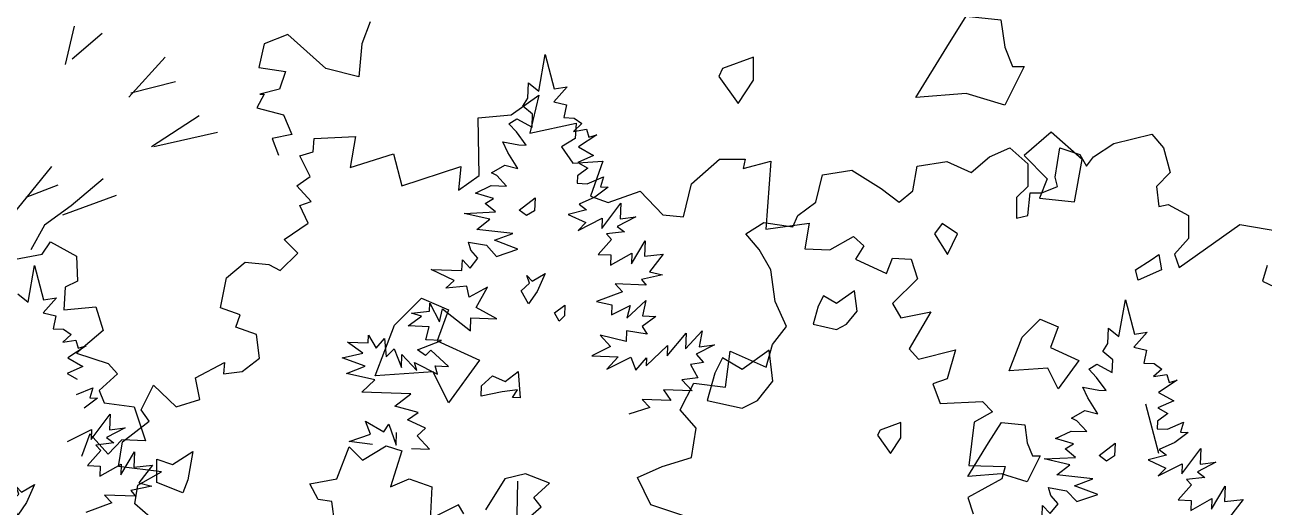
# Model space of a CAD drawing. Header units: inches. Extents: x -11 to 128, y 7 to 56.
# Drawn here: x 48.074 to 48.644, y 22.367 to 22.589 of the extents above; entities that cross this region are included whole.
import ezdxf

# ---------------------------------------------------------------- set-up
doc = ezdxf.new("R2010")
doc.units = ezdxf.units.IN
doc.header["$MEASUREMENT"] = 0
doc.layers.add('CAY', color=94, linetype='Continuous')
doc.layers.add('CAY-3', color=61, linetype='Continuous')
picture_1 = doc.add_image_def('image1.jpg', size_in_pixel=(1680, 1093))

# ---------------------------------------------------------------- blocks, each defined once
blk = doc.blocks.new('A$C76451831')
at = {"layer": 'CAY'}
for p, q in [((5943, 1269.4), (5949.7, 1306.8)), ((5949.7, 1306.8), (5958.9, 1271.5)), ((5931.9, 1262.1), (5932.4, 1277.9)), ((5932.4, 1277.9), (5943, 1269.4)), ((5972.1, 1273.8), (5958.5, 1258.4)), ((5958.9, 1271.5), (5972.1, 1273.8)), ((5926.6, 1254.1), (5931.9, 1262.1)), ((5958.5, 1258.4), (5971.5, 1255.2)), ((5971.5, 1255.2), (5968.8, 1242.2)), ((5936.7, 1245.6), (5926.6, 1254.1)), ((5936.3, 1232.4), (5936.7, 1245.6)), ((5912.4, 1236), (5920.7, 1241.1)), ((5920.2, 1227.6), (5912.4, 1236)), ((5920.7, 1241.1), (5936.3, 1232.4)), ((5968.8, 1242.2), (5979.2, 1241.8)), ((5987.1, 1236.1), (5978.7, 1228.2)), ((5978.7, 1228.2), (5991.9, 1230.5)), ((5979.2, 1241.8), (5987.1, 1236.1)), ((5991.9, 1230.5), (5994.4, 1222.3)), ((5906.3, 1217.6), (5922.5, 1214.3)), ((5911.3, 1206.6), (5906.3, 1217.6)), ((5930.2, 1214.1), (5920.2, 1227.6)), ((6002.6, 1224.7), (5983.6, 1212.2)), ((5994.4, 1222.3), (6002.6, 1224.7)), ((5921.6, 1190.3), (5911.3, 1206.6)), ((5922.5, 1214.3), (5930.2, 1214.1)), ((5983.6, 1212.2), (5999.1, 1203.5)), ((5894.8, 1185.8), (5908.2, 1193.5)), ((5908.2, 1193.5), (5921.6, 1190.3)), ((5999.1, 1203.5), (5983, 1196.4)), ((5983, 1196.4), (5993.3, 1190.6)), ((5900.1, 1182.9), (5894.8, 1185.8)), ((5910.1, 1172.2), (5900.1, 1182.9)), ((5982.6, 1182.8), (5982.3, 1175.1)), ((5993.3, 1190.6), (5982.6, 1182.8)), ((5992.7, 1174.7), (6009.3, 1181.8)), ((6009.3, 1181.8), (6006.2, 1171.5)), ((5878.2, 1165.1), (5894.3, 1172.7)), ((5894.3, 1172.7), (5910.1, 1172.2)), ((5982.3, 1175.1), (5992.7, 1174.7)), ((6013.9, 1171.3), (6000.4, 1160.8)), ((6006.2, 1171.5), (6013.9, 1171.3)), ((5896.6, 1159.5), (5878.2, 1165.1)), ((5888.2, 1154.3), (5896.6, 1159.5)), ((5898.8, 1145.8), (5888.2, 1154.3)), ((6000.4, 1160.8), (5984.3, 1153.7)), ((6007.4, 1128.9), (6026.9, 1154.9)), ((6026.9, 1154.9), (6026.3, 1138.6)), ((5866.6, 1144.2), (5898.8, 1145.8)), ((5893.1, 1138.3), (5866.6, 1144.2)), ((5991.8, 1148), (5973, 1143.2)), ((5973, 1143.2), (5991.3, 1134.9)), ((5984.3, 1153.7), (5991.8, 1148)), ((5879.6, 1127.9), (5893.1, 1138.3)), ((5983.3, 1127), (6007.8, 1139.3)), ((5991.3, 1134.9), (5983.3, 1127)), ((6007.8, 1139.3), (6007.4, 1128.9)), ((6042.3, 1140.8), (6023.3, 1131)), ((6023.3, 1131), (6030.9, 1125.3)), ((6026.3, 1138.6), (6042.3, 1140.8)), ((5916.6, 1123.9), (5879.6, 1127.9)), ((5897.8, 1116.8), (5916.6, 1123.9)), ((5921.5, 1107.8), (5897.8, 1116.8)), ((6017.4, 1117.6), (6003.8, 1102.2)), ((6030.9, 1125.3), (6012.2, 1123.3)), ((6012.2, 1123.3), (6017.4, 1117.6)), ((6037.9, 1092.9), (6051.8, 1116.4)), ((6051.8, 1116.4), (6051.3, 1100.6)), ((5435.2, 1102.7), (5443.6, 1115.3)), ((5443.6, 1115.3), (5470, 1100.6)), ((5871, 1115), (5889.4, 1111.7)), ((5873.4, 1106.8), (5871, 1115)), ((5880.8, 1098.4), (5873.4, 1106.8)), ((5889.4, 1111.7), (5899.9, 1100.4)), ((5899.9, 1100.4), (5921.5, 1107.8)), ((6016.5, 1091.4), (6038.3, 1103.8)), ((6038.3, 1103.8), (6037.9, 1092.9)), ((5407.8, 1097.4), (5435.2, 1102.7)), ((5420.6, 1053.6), (5427.3, 1091)), ((5427.3, 1091), (5436.5, 1055.8)), ((5470, 1100.6), (5471.1, 1075.2)), ((5864.5, 1085.8), (5864.9, 1096.7)), ((5864.9, 1096.7), (5872.8, 1088.2)), ((5872.8, 1088.2), (5880.8, 1098.4)), ((6003.8, 1102.2), (6016.9, 1101.8)), ((6016.9, 1101.8), (6016.5, 1091.4)), ((6051.3, 1100.6), (6070.4, 1102.6)), ((6070.4, 1102.6), (6056.2, 1084.5)), ((5856.5, 1075.7), (5832.8, 1086.9)), ((5832.8, 1086.9), (5864.5, 1085.8)), ((6069.6, 1081.4), (6048.2, 1076.7)), ((6056.2, 1084.5), (6069.6, 1081.4)), ((5458.4, 1068.9), (5457.3, 1045.7)), ((5471.1, 1075.2), (5458.4, 1068.9)), ((5848, 1067.8), (5856.5, 1075.7)), ((5869.4, 1069.8), (5848, 1067.8)), ((5871.7, 1058.8), (5869.4, 1069.8)), ((5890.7, 1069), (5871.7, 1058.8)), ((5879.1, 1048.1), (5890.7, 1069)), ((6053, 1071.1), (6021.3, 1072.2)), ((6021.3, 1072.2), (6028.7, 1064.2)), ((6048.2, 1076.7), (6053, 1071.1)), ((5410, 1062.2), (5420.6, 1053.6)), ((5449.8, 1058.1), (5436.1, 1042.7)), ((5436.5, 1055.8), (5449.8, 1058.1)), ((5831.4, 1044.3), (5831.6, 1052.5)), ((5831.6, 1052.5), (5841.4, 1033.6)), ((6028.7, 1064.2), (6002.1, 1054.3)), ((6002.1, 1054.3), (6017.8, 1051)), ((6033.2, 1037.3), (6052.4, 1055.2)), ((6052.4, 1055.2), (6049.1, 1039.5)), ((5436.1, 1042.7), (5449.1, 1039.5)), ((5457.3, 1045.7), (5490, 1048.9)), ((5490, 1048.9), (5497.4, 1024.6)), ((5812.7, 1042.3), (5831.4, 1044.3)), ((5823, 1039.2), (5812.7, 1042.3)), ((5841.4, 1033.6), (5844.6, 1046.6)), ((5844.6, 1046.6), (5873.3, 1024.3)), ((5900, 1036.5), (5879.1, 1048.1)), ((6017.8, 1051), (6017.5, 1040.6)), ((6017.5, 1040.6), (6036.4, 1050.3)), ((6036.4, 1050.3), (6033.2, 1037.3)), ((5449.1, 1039.5), (5446.4, 1026.4)), ((5809.5, 1029.2), (5823, 1039.2)), ((5830.8, 1028.5), (5809.5, 1029.2)), ((5827.6, 1015), (5830.8, 1028.5)), ((5873.3, 1024.3), (5873.7, 1037.4)), ((5873.7, 1037.4), (5900, 1036.5)), ((6062.7, 1039), (6048.8, 1028.6)), ((6048.8, 1028.6), (6053.9, 1020.7)), ((6049.1, 1039.5), (6062.7, 1039)), ((5446.4, 1026.4), (5456.8, 1026.1)), ((5464.8, 1020.4), (5456.3, 1012.5)), ((5456.3, 1012.5), (5469.5, 1014.7)), ((5456.8, 1026.1), (5464.8, 1020.4)), ((5469.5, 1014.7), (5472, 1006.5)), ((5497.4, 1024.6), (5470, 1001.4)), ((5768.6, 1012.1), (5768.9, 1019.8)), ((5768.9, 1019.8), (5776.6, 1006.4)), ((5776.6, 1006.4), (5785.1, 1016.5)), ((5785.1, 1016.5), (5787.1, 997.8)), ((5819.1, 1004.9), (5843.5, 1014.5)), ((5843.5, 1014.5), (5827.6, 1015)), ((6005.9, 1019.7), (6016.3, 1008.4)), ((6032.4, 1013.3), (6005.9, 1019.7)), ((6032.8, 1024.2), (6032.4, 1013.3)), ((6053.9, 1020.7), (6032.8, 1024.2)), ((6074.5, 998.7), (6093.9, 1022)), ((6093.3, 1005.7), (6110.2, 1024.2)), ((6093.9, 1022), (6093.3, 1005.7)), ((6110.2, 1024.2), (6107, 1008)), ((5480.2, 1008.9), (5461.2, 996.5)), ((5472, 1006.5), (5480.2, 1008.9)), ((5747.3, 1012.8), (5768.6, 1012.1)), ((5763.2, 1001.4), (5747.3, 1012.8)), ((5787.1, 997.8), (5795.1, 1005.7)), ((5795.1, 1005.7), (5802.6, 986.9)), ((5827.1, 999.2), (5819.1, 1004.9)), ((5832.7, 1004.4), (5827.1, 999.2)), ((5850.7, 987.9), (5832.7, 1004.4)), ((6016.3, 1008.4), (5997.4, 998.7)), ((6052.8, 988.6), (6074.8, 1009.1)), ((6074.8, 1009.1), (6074.5, 998.7)), ((6122.9, 1010.1), (6104, 1000.4)), ((6107, 1008), (6122.9, 1010.1)), ((5461.2, 996.5), (5476.8, 987.8)), ((5470, 1001.4), (5502.7, 990.9)), ((5502.7, 990.9), (5512.2, 980.3)), ((5741.8, 996.7), (5763.2, 1001.4)), ((5765.5, 988.2), (5741.8, 996.7)), ((5802.6, 986.9), (5803.1, 1000)), ((5803.1, 1000), (5818.4, 983.6)), ((5818.4, 983.6), (5815.9, 991.8)), ((5815.9, 991.8), (5839.5, 980.1)), ((5997.4, 998.7), (6024.1, 997.7)), ((6024.1, 997.7), (6012.8, 985)), ((6012.8, 985), (6037.3, 997.3)), ((6037.3, 997.3), (6042.2, 983.9)), ((6042.2, 983.9), (6053.1, 996.7)), ((6053.1, 996.7), (6052.8, 988.6)), ((6111.4, 992), (6098.2, 989.7)), ((6098.2, 989.7), (6105.9, 976.3)), ((6104, 1000.4), (6111.4, 992)), ((5476.8, 987.8), (5460.6, 980.6)), ((5460.6, 980.6), (5470.9, 974.8)), ((5512.2, 980.3), (5493.2, 963.4)), ((5746.2, 980.7), (5765.5, 988.2)), ((5775.4, 974.2), (5746.2, 980.7)), ((5839.5, 980.1), (5837.1, 988.4)), ((5837.1, 988.4), (5850.7, 987.9)), ((6105.9, 976.3), (6089.5, 974.1)), ((5470.3, 959), (5486.9, 966.1)), ((5486.9, 966.1), (5483.8, 955.8)), ((5761.9, 961.5), (5775.4, 974.2)), ((6070.5, 963.9), (6078.3, 953.2)), ((6099.9, 962.9), (6070.5, 963.9)), ((6089.5, 974.1), (6099.9, 962.9)), ((5491.5, 955.5), (5478, 945.1)), ((5483.8, 955.8), (5491.5, 955.5)), ((5493.2, 963.4), (5498.5, 950.8)), ((5812.1, 959.8), (5761.9, 961.5)), ((5795.8, 947.2), (5812.1, 959.8)), ((6078.3, 953.2), (6048.9, 954.2)), ((6048.9, 954.2), (6056.8, 945.8)), ((5485, 913.1), (5504.5, 939.2)), ((5498.5, 950.8), (5529.1, 946.6)), ((5504.5, 939.2), (5503.9, 922.9)), ((5529.1, 946.6), (5540.7, 911.8)), ((5819.6, 940.9), (5795.8, 947.2)), ((5808.9, 933.2), (5819.6, 940.9)), ((6056.8, 945.8), (6035.2, 938.9)), ((5770.8, 918.6), (5765.8, 931.9)), ((5765.8, 931.9), (5784.4, 920.9)), ((5784.4, 920.9), (5789.7, 928.8)), ((5789.7, 928.8), (5797.1, 907.3)), ((5827.2, 924.8), (5808.9, 933.2)), ((5460.9, 911.2), (5485.4, 923.5)), ((5483.7, 919.1), (5475.3, 895.9)), ((5502.7, 898.1), (5483.7, 919.1)), ((5485.4, 923.5), (5485, 913.1)), ((5519.9, 925), (5501, 915.3)), ((5501, 915.3), (5508.5, 909.6)), ((5503.9, 922.9), (5519.9, 925)), ((5749.2, 911.2), (5770.8, 918.6)), ((5797.1, 907.3), (5797.6, 920.4)), ((5818.7, 916.9), (5827.2, 924.8)), ((5831.4, 903.4), (5818.7, 916.9)), ((5495.1, 901.9), (5481.4, 886.5)), ((5508.5, 909.6), (5489.8, 907.5)), ((5489.8, 907.5), (5495.1, 901.9)), ((5516.4, 912.8), (5502.7, 898.1)), ((5515.5, 877.1), (5529.5, 900.7)), ((5540.7, 911.8), (5516.4, 912.8)), ((5529.5, 900.7), (5528.9, 884.8)), ((5773.1, 908.1), (5749.2, 911.2)), ((5812.9, 904), (5831.4, 903.4)), ((5494.1, 875.6), (5515.9, 888)), ((5515.9, 888), (5515.5, 877.1)), ((5481.4, 886.5), (5494.5, 886)), ((5494.5, 886), (5494.1, 875.6)), ((5528.9, 884.8), (5548, 886.9)), ((5548, 886.9), (5533.8, 868.8)), ((5547.3, 865.6), (5525.8, 860.9)), ((5533.8, 868.8), (5547.3, 865.6)), ((5498.9, 856.4), (5506.3, 848.5)), ((5530.6, 855.3), (5498.9, 856.4)), ((5525.8, 860.9), (5530.6, 855.3)), ((5506.3, 848.5), (5479.7, 838.5))]:
    blk.add_line(p, q, dxfattribs=at)
for points in [[(5770.6, 1340), (5762.2, 1317.8), (5759, 1284.1), (5725.2, 1292.5), (5686.2, 1327.3), (5662, 1317.8), (5656.7, 1293.6), (5684.1, 1289.3), (5677.8, 1271.4), (5657.7, 1266.1), (5662, 1266.1), (5654.6, 1252.4), (5682, 1245), (5690.4, 1225), (5670.4, 1220.8), (5676.7, 1203.9)], [(473, 989.7), (457.2, 1003.4), (460.4, 1022.4), (484.6, 1036.1), (440.3, 1041.4), (444.5, 1066.7), (472, 1087.8), (463.5, 1099.4), (476.2, 1124.7), (499.4, 1102.6), (523.6, 1110), (519.4, 1132.1), (549, 1147.9), (547.9, 1136.3), (566.9, 1138.4), (584.8, 1152.1), (581.7, 1176.4), (560.6, 1183.8), (564.8, 1196.4), (544.7, 1203.8), (551.1, 1234.4), (570.1, 1250.2), (594.3, 1248.1), (605.9, 1241.8), (623.8, 1259.7), (610.1, 1273.4), (634.4, 1290.3), (625.9, 1308.2), (637.6, 1312.5), (622.8, 1328.3), (636.5, 1337.8), (625.9, 1358.9), (639.7, 1363.1), (640.7, 1376.8), (682.9, 1378.9), (677.6, 1347.3), (721.9, 1361), (730.4, 1328.3), (790.5, 1348.3), (788.4, 1324.1), (809.5, 1338.8), (808.4, 1397.9), (842.2, 1401.1), (870.6, 1421.1), (861.1, 1382.1), (908.6, 1392.6), (907.6, 1376.8), (893.8, 1368.4), (905.4, 1351.5), (936, 1353.6), (923.4, 1317.7), (941.3, 1311.4), (974, 1323), (997.2, 1298.7), (1018.3, 1296.6), (1026.7, 1330.4), (1055.2, 1355.7), (1081.6, 1355.7), (1079.5, 1346.2), (1107.9, 1353.6), (1102.7, 1284), (1147, 1290.3), (1142.7, 1263.9), (1168.1, 1262.9), (1192.3, 1276.6), (1202.9, 1267.1), (1194.4, 1253.4), (1226.1, 1238.6), (1232.4, 1254.5), (1251.4, 1253.4), (1257.7, 1233.4), (1232.4, 1208), (1240.8, 1193.3), (1271.4, 1199.6), (1249.3, 1161.6), (1258.8, 1151.1), (1296.7, 1160.6), (1288.3, 1131.1), (1273.5, 1125.8), (1280.9, 1105.7), (1324.2, 1107.9), (1334.7, 1097.3), (1315.7, 1086.8), (1310.4, 1042.5), (1347.4, 1041.4), (1344.2, 1028.7), (1309.4, 1009.8), (1314.7, 992.9)], [(5467.9, 1335.7), (5458.4, 1296.7)], [(5496.4, 1328.4), (5465.8, 1302)], [(5560.7, 1304.1), (5523.8, 1263)], [(5571.3, 1278.8), (5525.9, 1267.2)], [(5595.5, 1244), (5547, 1212.3)], [(5614.5, 1227.1), (5549.1, 1212.3)], [(1385.3, 990.8), (1385.6, 1001.7), (1393.5, 993.3), (1401.6, 1003.4), (1394.2, 1011.8), (1391.7, 1020.1), (1410.2, 1016.7), (1420.7, 1005.5), (1442.2, 1012.9), (1418.5, 1021.8), (1437.3, 1028.9), (1400.3, 1032.9), (1413.8, 1043.3), (1387.3, 1049.2), (1419.5, 1050.8), (1409, 1059.4), (1417.3, 1064.5), (1398.9, 1070.1), (1415, 1077.7), (1430.9, 1077.2), (1420.8, 1088), (1415.5, 1090.9), (1428.9, 1098.6), (1442.4, 1095.4), (1432.1, 1111.6), (1427, 1122.6), (1443.2, 1119.4), (1450.9, 1119.1), (1441, 1132.6), (1433.1, 1141), (1441.4, 1146.2), (1457, 1137.5), (1457.5, 1150.6), (1447.3, 1159.1), (1452.6, 1167.1), (1453.1, 1182.9), (1463.7, 1174.4), (1470.5, 1211.8), (1479.7, 1176.6), (1492.9, 1178.8), (1479.2, 1163.4), (1492.2, 1160.3), (1489.5, 1147.2), (1499.9, 1146.8), (1507.9, 1141.1), (1499.4, 1133.3), (1512.7, 1135.5), (1515.1, 1127.3), (1523.3, 1129.7), (1504.3, 1117.2), (1519.9, 1108.5), (1503.8, 1101.4), (1514, 1095.6), (1503.3, 1087.8), (1503, 1080.1), (1513.4, 1079.7), (1530, 1086.9), (1526.9, 1076.5), (1534.6, 1076.3), (1521.1, 1065.9), (1505, 1058.7), (1512.5, 1053), (1493.8, 1048.2), (1512, 1039.9), (1504.1, 1032), (1528.5, 1044.3), (1528.1, 1033.9), (1547.6, 1060), (1547.1, 1043.7), (1563, 1045.8), (1544.1, 1036.1), (1551.6, 1030.3), (1532.9, 1028.3), (1538.2, 1022.7), (1524.5, 1007.3), (1537.6, 1006.8), (1537.3, 996.4), (1559, 1008.8), (1558.6, 997.9), (1572.6, 1021.5), (1572, 1005.6), (1591.1, 1007.7), (1576.9, 989.6)], [(5444.7, 1192.3), (5399.3, 1136.4)], [(5497.4, 1179.7), (5464.7, 1152.2), (5437.3, 1132.2), (5423.6, 1106.9)], [(5451, 1173.3), (5418.3, 1160.7)], [(5456.3, 1142.7), (5511.1, 1162.8)], [(5963.8, 1034.3), (5959.1, 1042.6), (5969.8, 1050.4), (5969.4, 1039.5), (5963.8, 1034.3)], [(848.5, 979.2), (872.7, 1000.3), (865.4, 1009.8), (881.2, 1024.5), (856.9, 1034), (835.8, 1028.7), (815.8, 997.1)], [(793.6, 992.9), (788.4, 1002.4), (758.8, 987.6)], [(848.5, 1026.6), (846.4, 906.4), (841.1, 836.8)]]:
    blk.add_lwpolyline(points, dxfattribs=at)
for points in [[(1287.7, 1470.3), (1307.5, 1502), (1343.1, 1498), (1347, 1470.3), (1355, 1450.5), (1366.8, 1450.5), (1347, 1410.9), (1307.5, 1422.8), (1256, 1418.8)], [(1058.5, 1448.2), (1054.5, 1440.3), (1074.3, 1412.6), (1090.2, 1436.3), (1090.2, 1460.1)], [(1418.3, 1311.9), (1426.2, 1355.4), (1394.5, 1383.2), (1366.8, 1359.4), (1390.6, 1335.6), (1382.7, 1315.8)], [(722.8, 1185.8), (750.5, 1213.5), (778.2, 1201.7), (766.3, 1170), (809.9, 1150.2), (778.2, 1106.6), (762.4, 1138.3), (703, 1134.3)], [(1109.9, 1128.8), (1106, 1160.5), (1078.3, 1140.7), (1058.5, 1152.6), (1050.5, 1136.7), (1042.6, 1109), (1078.3, 1101.1), (1094.1, 1109)], [(5922.9, 1147.7), (5939.2, 1160.3), (5938.7, 1147.1), (5930.4, 1142)], [(5925, 1065.1), (5933.4, 1073), (5931, 1080.8), (5936.2, 1075.1), (5949.6, 1082.8), (5941.3, 1064.5), (5932.7, 1051.7)], [(1443.6, 1052.7), (1459.9, 1065.3), (1459.5, 1052.2), (1451.1, 1047)], [(5923.9, 955.9), (5916.2, 956.2), (5921.4, 964.1), (5905.5, 962), (5884.1, 957.3), (5884.4, 968.1), (5895.7, 978.2), (5908.6, 972.3), (5922.1, 982.7)], [(5552.4, 869.2), (5552.4, 892.9), (5568.2, 887.7), (5589.3, 900.9), (5584, 871.8), (5578.8, 858.6)], [(5402.6, 849.4), (5411, 857.2), (5408.6, 865), (5413.8, 859.4), (5427.2, 867.1), (5418.9, 848.8), (5410.3, 835.9)]]:
    blk.add_lwpolyline(points, close=True, dxfattribs=at)
at = {"layer": 'CAY-3'}
blk.add_line((6577.4, 899), (6564.2, 949.2), dxfattribs=at)
for points in [[(6092.3, 834.9), (6057.7, 846.3), (6043.9, 874.2), (6069.1, 885.6), (6099.4, 894.6), (6104.1, 924.9), (6087.6, 943.4), (6101.7, 970.9), (6134, 966.6), (6138.7, 1003.6), (6175.6, 987), (6182.3, 1010.2), (6196.5, 1028.7), (6184.7, 1054.3), (6180.3, 1086.5), (6168.5, 1107.4), (6154.8, 1123.5), (6173.3, 1134.9), (6203.1, 1130.6), (6207.9, 1142), (6226.3, 1155.7), (6233.4, 1183.7), (6263.3, 1188.4), (6293.2, 1169.9), (6311.6, 1155.7), (6325.8, 1167.5), (6330.1, 1192.7), (6360.4, 1197.4), (6385.5, 1186), (6404, 1202.1), (6424.8, 1211.2), (6443.3, 1195.1), (6443.3, 1171.9), (6431.9, 1160.5), (6431.9, 1139.6), (6443.3, 1142), (6445.7, 1165.2), (6457.5, 1165.2), (6473.6, 1171.9), (6471.2, 1181.3), (6475.9, 1211.2), (6496.4, 1204.5), (6503.5, 1192.7), (6510.5, 1202.1), (6531.4, 1215.9), (6570.3, 1225.3), (6582.1, 1211.2), (6589.1, 1186), (6575, 1171.9), (6577.4, 1151.4), (6586.8, 1153.4), (6607.6, 1142), (6607.6, 1118.8), (6593.5, 1102.7), (6598.2, 1088.9), (6660.3, 1132.9), (6702, 1125.9)], [(6688.2, 1091.2), (6683.5, 1075.1), (6702, 1066.1)], [(5734.4, 826.6), (5731.2, 849.8), (5717.5, 851.9), (5709, 867.8), (5736.5, 873), (5749.1, 905.7), (5762.8, 892), (5787.1, 906.8), (5802.9, 901.5), (5791.3, 864.6), (5810.3, 873), (5833.5, 864.6), (5831.4, 817.1)]]:
    blk.add_lwpolyline(points, dxfattribs=at)
for points in [[(6371.5, 1123.4), (6355.7, 1134), (6347.8, 1123.4), (6361, 1102.3)], [(6569.5, 1097), (6577.4, 1102.3), (6580, 1086.5), (6556.3, 1075.9), (6553.6, 1086.5)], [(6268.6, 1044.2), (6266, 1065.3), (6247.5, 1052.1), (6234.3, 1060.1), (6229, 1049.5), (6223.7, 1031), (6247.5, 1025.7), (6258, 1031)], [(6437.5, 1017.8), (6456, 1036.3), (6474.5, 1028.4), (6466.5, 1007.2), (6495.6, 994), (6474.5, 965), (6463.9, 986.1), (6424.3, 983.5)], [(6292.4, 922.8), (6289.7, 917.5), (6302.9, 899), (6313.5, 914.8), (6313.5, 930.7)], [(6403.2, 909.6), (6416.4, 930.7), (6440.2, 928), (6442.8, 909.6), (6448.1, 896.4), (6456, 896.4), (6442.8, 870), (6416.4, 877.9), (6382.1, 875.2)]]:
    blk.add_lwpolyline(points, close=True, dxfattribs=at)

msp = doc.modelspace()

# ---------------------------------------------------------------- block references
at = {"layer": 'CAY', "xscale": 0.0004489089019145984, "yscale": 0.0004489089019145984, "zscale": 0.0004489089019145984}
for p in [(45.64264, 21.98826), (47.9198, 21.91828)]:
    msp.add_blockref('A$C76451831', p, dxfattribs=at)

# ---------------------------------------------------------------- pictures from other files: only their frames are drawn
image = msp.add_image(picture_1, insert=(12.49661, 7.37723), size_in_units=(74.4025, 48.40591))
image.dxf.flags = 6

doc.saveas('drawing.dxf')
